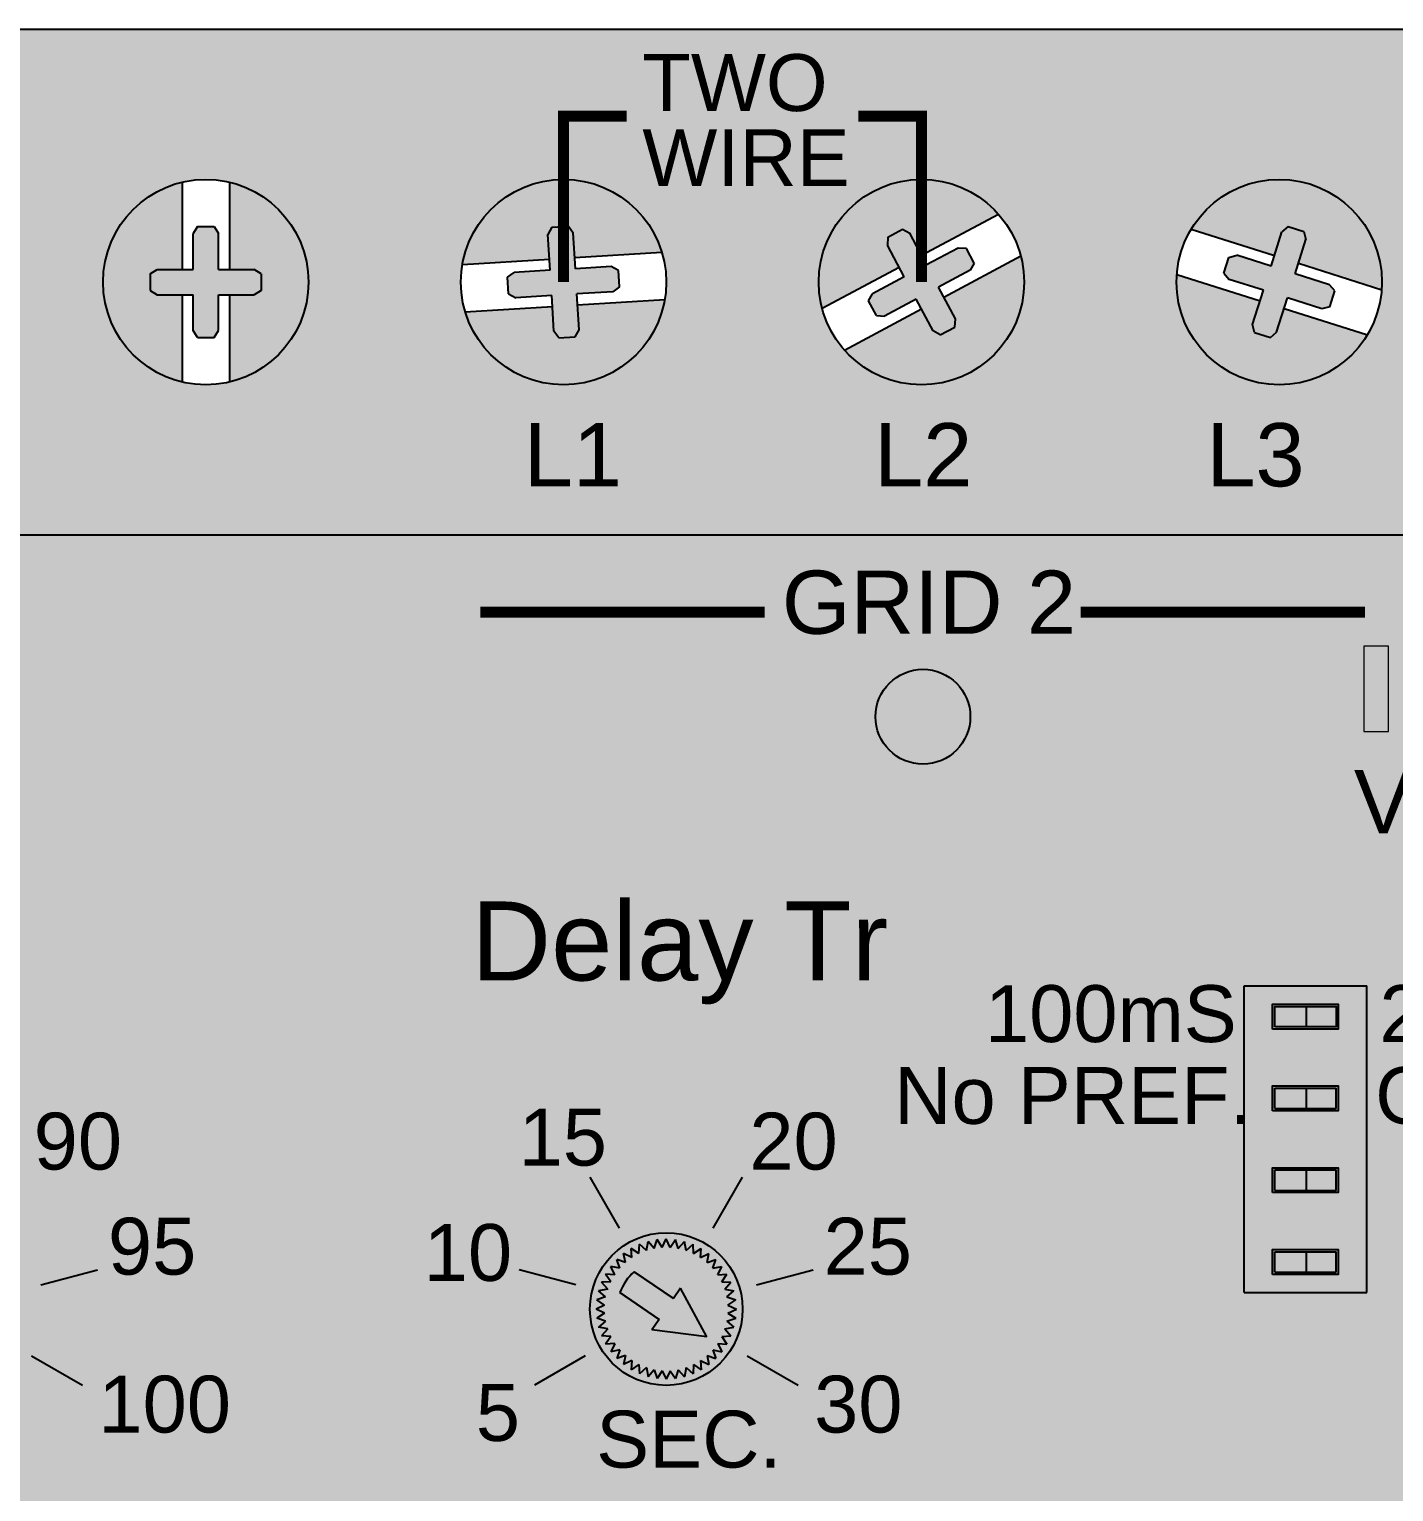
# Model space of a CAD drawing. Header units: millimetres. Extents: x -7152 to 5843, y -5056 to 10205.
# Drawn here: x 599.94 to 632.33, y 4036.7 to 4071.41 of the extents above; entities that cross this region are included whole.
import ezdxf

# ---------------------------------------------------------------- set-up
doc = ezdxf.new("R2010")
doc.units = ezdxf.units.MM
doc.layers.add('18', color=1, linetype='Continuous')
doc.styles.add('Titre0', font='swiss.ttf')

# ---------------------------------------------------------------- blocks, each defined once
blk = doc.blocks.new('commutatierelais_nieuw')
at = {"linetype": 'Continuous', "ltscale": 3, "true_color": 0xdad3ce}
h = blk.add_hatch(color=254, dxfattribs=at)
h.dxf.hatch_style = 1
h.paths.add_polyline_path([(122.5, 74), (9.5, 74), (9.5, 58), (122.5, 58)])
h.paths.add_polyline_path([(91.062, 66, -1), (97.562, 66, -1)], flags=16)
h.paths.add_polyline_path([(93.531, 64.404), (93.467, 64.656), (93.81, 65.74), (92.727, 66.083), (92.558, 66.281), (92.717, 66.782), (92.968, 66.846), (94.052, 66.502), (94.396, 67.586), (94.593, 67.755), (95.094, 67.596), (95.158, 67.344), (94.815, 66.26), (95.898, 65.917), (96.067, 65.719), (95.908, 65.218), (95.657, 65.154), (94.573, 65.498), (94.229, 64.414), (94.032, 64.245)], flags=0)
h.paths.add_polyline_path([(79.737, 66, -1), (86.237, 66, -1)], flags=16)
h.paths.add_polyline_path([(84.065, 64.833), (84.048, 64.574), (83.584, 64.326), (83.359, 64.456), (82.823, 65.459), (81.821, 64.923), (81.561, 64.94), (81.314, 65.404), (81.444, 65.628), (82.446, 66.164), (81.91, 67.167), (81.927, 67.426), (82.391, 67.674), (82.616, 67.544), (83.152, 66.541), (84.154, 67.077), (84.414, 67.06), (84.661, 66.596), (84.531, 66.372), (83.529, 65.836)], flags=0)
h.paths.add_polyline_path([(102.388, 66, -1), (108.888, 66, -1)], flags=16)
h.paths.add_polyline_path([(104.056, 65.856), (103.861, 66.027), (103.946, 66.546), (104.186, 66.645), (105.308, 66.46), (105.493, 67.581), (105.664, 67.777), (106.183, 67.691), (106.282, 67.451), (106.097, 66.33), (107.219, 66.144), (107.414, 65.973), (107.329, 65.454), (107.089, 65.355), (105.967, 65.54), (105.782, 64.419), (105.611, 64.223), (105.092, 64.309), (104.993, 64.549), (105.178, 65.67)], flags=0)
h.paths.add_polyline_path([(68.412, 66, -1), (74.912, 66, -1)], flags=16)
h.paths.add_polyline_path([(72.156, 64.491), (72.033, 64.262), (71.508, 64.23), (71.358, 64.441), (71.288, 65.576), (70.153, 65.506), (69.924, 65.63), (69.892, 66.154), (70.104, 66.305), (71.239, 66.375), (71.169, 67.509), (71.292, 67.738), (71.817, 67.77), (71.967, 67.559), (72.037, 66.424), (73.172, 66.494), (73.401, 66.37), (73.433, 65.846), (73.221, 65.695), (72.086, 65.625)], flags=0)
h.paths.add_polyline_path([(113.713, 66, -1), (120.213, 66, -1)], flags=16)
h.paths.add_polyline_path([(116.636, 65.538), (115.515, 65.346), (115.275, 65.444), (115.186, 65.962), (115.38, 66.135), (116.501, 66.327), (116.309, 67.447), (116.407, 67.688), (116.925, 67.777), (117.097, 67.582), (117.289, 66.462), (118.41, 66.654), (118.65, 66.556), (118.739, 66.038), (118.545, 65.865), (117.424, 65.673), (117.616, 64.553), (117.518, 64.312), (117, 64.223), (116.828, 64.418)], flags=0)
h.paths.add_polyline_path([(57.088, 66, -1), (63.588, 66, -1)], flags=16)
h.paths.add_polyline_path([(62.095, 65.737), (61.874, 65.6), (60.737, 65.6), (60.737, 64.463), (60.6, 64.243), (60.075, 64.243), (59.938, 64.463), (59.938, 65.6), (58.801, 65.6), (58.58, 65.737), (58.58, 66.263), (58.801, 66.4), (59.938, 66.4), (59.938, 67.537), (60.075, 67.757), (60.6, 67.757), (60.737, 67.537), (60.737, 66.4), (61.874, 66.4), (62.095, 66.263)], flags=0)
h.paths.add_polyline_path([(45.762, 66, -1), (52.262, 66, -1)], flags=16)
h.paths.add_polyline_path([(50.789, 65.965), (50.588, 65.801), (49.461, 65.655), (49.607, 64.527), (49.499, 64.291), (48.978, 64.223), (48.814, 64.424), (48.667, 65.552), (47.54, 65.406), (47.303, 65.513), (47.236, 66.035), (47.437, 66.199), (48.564, 66.345), (48.418, 67.473), (48.526, 67.709), (49.047, 67.777), (49.211, 67.576), (49.358, 66.448), (50.485, 66.594), (50.722, 66.487)], flags=0)
h.paths.add_polyline_path([(34.438, 66, -1), (40.938, 66, -1)], flags=16)
h.paths.add_polyline_path([(38.562, 64.675), (38.504, 64.421), (38.006, 64.252), (37.805, 64.416), (37.438, 65.492), (36.362, 65.125), (36.109, 65.184), (35.939, 65.681), (36.104, 65.882), (37.18, 66.249), (36.813, 67.325), (36.871, 67.579), (37.369, 67.748), (37.57, 67.584), (37.937, 66.508), (39.013, 66.875), (39.266, 66.816), (39.436, 66.319), (39.271, 66.118), (38.195, 65.751)], flags=0)
h.paths.add_polyline_path([(23.112, 66, -1), (29.612, 66, -1)], flags=16)
h.paths.add_polyline_path([(28.117, 65.72), (27.959, 65.219), (27.707, 65.155), (26.623, 65.498), (26.28, 64.414), (26.082, 64.245), (25.581, 64.404), (25.517, 64.656), (25.86, 65.739), (24.777, 66.083), (24.608, 66.28), (24.766, 66.781), (25.018, 66.845), (26.102, 66.502), (26.445, 67.586), (26.643, 67.755), (27.144, 67.596), (27.208, 67.344), (26.865, 66.261), (27.948, 65.917)], flags=0)
h.paths.add_polyline_path([(11.787, 66, -1), (18.287, 66, -1)], flags=16)
h.paths.add_polyline_path([(15.592, 66.112), (16.539, 65.482), (16.646, 65.245), (16.355, 64.808), (16.096, 64.816), (15.149, 65.445), (14.519, 64.499), (14.283, 64.391), (13.845, 64.682), (13.853, 64.942), (14.483, 65.888), (13.536, 66.518), (13.429, 66.755), (13.72, 67.192), (13.979, 67.184), (14.926, 66.555), (15.556, 67.501), (15.792, 67.609), (16.23, 67.318), (16.222, 67.058)], flags=0)
at = {"linetype": 'Continuous', "ltscale": 3}
h = blk.add_hatch(color=253, dxfattribs=at)
h.dxf.hatch_style = 1
h.paths.add_polyline_path([(63.588, 66, 0.34754), (61.088, 69.162), (61.088, 66.4), (61.874, 66.4), (62.095, 66.263), (62.095, 65.737), (61.874, 65.6), (61.088, 65.6), (61.088, 62.838, 0.34754)])
h.paths.add_polyline_path([(59.588, 65.6), (58.801, 65.6), (58.58, 65.737), (58.58, 66.263), (58.801, 66.4), (59.588, 66.4), (59.588, 69.162, 0.34754), (57.088, 66, 0.34754), (59.588, 62.838)])
h = blk.add_hatch(color=253, dxfattribs=at)
h.dxf.hatch_style = 1
h.paths.add_polyline_path([(71.463, 69.244, 0.34754), (68.46, 66.555), (71.217, 66.724), (71.169, 67.509), (71.292, 67.738), (71.817, 67.77), (71.967, 67.559), (72.016, 66.773), (74.773, 66.943, 0.34754)])
h.paths.add_polyline_path([(72.108, 65.276), (72.156, 64.491), (72.033, 64.262), (71.508, 64.23), (71.358, 64.441), (71.309, 65.227), (68.552, 65.057, 0.34754), (71.862, 62.756, 0.34754), (74.865, 65.445)])
h = blk.add_hatch(color=253, dxfattribs=at)
h.dxf.hatch_style = 1
h.paths.add_polyline_path([(81.456, 68.866, 0.34754), (79.845, 65.171), (82.281, 66.473), (81.91, 67.167), (81.927, 67.426), (82.391, 67.674), (82.616, 67.544), (82.987, 66.85), (85.423, 68.152, 0.34754)])
h.paths.add_polyline_path([(83.694, 65.527), (84.065, 64.833), (84.048, 64.574), (83.584, 64.326), (83.359, 64.456), (82.988, 65.15), (80.552, 63.848, 0.34754), (84.519, 63.134, 0.34754), (86.13, 66.829)])
h = blk.add_hatch(color=253, dxfattribs=at)
h.dxf.hatch_style = 1
h.paths.add_polyline_path([(95.295, 69.098, 0.34754), (91.525, 67.671), (94.158, 66.836), (94.396, 67.586), (94.593, 67.755), (95.094, 67.596), (95.158, 67.344), (94.92, 66.594), (97.554, 65.759, 0.34754)])
h.paths.add_polyline_path([(94.467, 65.164), (94.229, 64.414), (94.032, 64.245), (93.531, 64.404), (93.467, 64.656), (93.705, 65.406), (91.071, 66.241, 0.34754), (93.33, 62.902, 0.34754), (97.1, 64.329)])
h = blk.add_hatch(color=256, dxfattribs=at)
h.dxf.hatch_style = 1
h.paths.add_polyline_path([(62.095, 66.263), (61.874, 66.4), (60.737, 66.4), (60.737, 67.537), (60.6, 67.757), (60.075, 67.757), (59.938, 67.537), (59.938, 66.4), (58.801, 66.4), (58.58, 66.263), (58.58, 65.737), (58.801, 65.6), (59.938, 65.6), (59.938, 64.463), (60.075, 64.243), (60.6, 64.243), (60.737, 64.463), (60.737, 65.6), (61.874, 65.6), (62.095, 65.737)])
h = blk.add_hatch(color=256, dxfattribs=at)
h.dxf.hatch_style = 1
h.paths.add_polyline_path([(71.292, 67.738), (71.169, 67.509), (71.239, 66.375), (70.104, 66.305), (69.892, 66.154), (69.924, 65.63), (70.153, 65.506), (71.288, 65.576), (71.358, 64.441), (71.508, 64.23), (72.033, 64.262), (72.156, 64.491), (72.086, 65.625), (73.221, 65.695), (73.433, 65.846), (73.401, 66.37), (73.172, 66.494), (72.037, 66.424), (71.967, 67.559), (71.817, 67.77)])
h = blk.add_hatch(color=256, dxfattribs=at)
h.dxf.hatch_style = 1
h.paths.add_polyline_path([(81.927, 67.426), (81.91, 67.167), (82.446, 66.164), (81.444, 65.628), (81.314, 65.404), (81.561, 64.94), (81.821, 64.923), (82.823, 65.459), (83.359, 64.456), (83.584, 64.326), (84.048, 64.574), (84.065, 64.833), (83.529, 65.836), (84.531, 66.372), (84.661, 66.596), (84.414, 67.06), (84.154, 67.077), (83.152, 66.541), (82.616, 67.544), (82.391, 67.674)])
h = blk.add_hatch(color=256, dxfattribs=at)
h.dxf.hatch_style = 1
h.paths.add_polyline_path([(94.593, 67.755), (94.396, 67.586), (94.052, 66.502), (92.968, 66.846), (92.717, 66.782), (92.558, 66.281), (92.727, 66.083), (93.81, 65.74), (93.467, 64.656), (93.531, 64.404), (94.032, 64.245), (94.229, 64.414), (94.573, 65.498), (95.657, 65.154), (95.908, 65.218), (96.067, 65.719), (95.898, 65.917), (94.815, 66.26), (95.158, 67.344), (95.094, 67.596)])
at = {"true_color": 0xe0e0e0, "transparency": 33554687}
h = blk.add_hatch(color=254, dxfattribs=at)
h.dxf.hatch_style = 2
h.paths.add_polyline_path([(3, 58), (3, 16), (129, 16), (129, 58)])
h.paths.add_polyline_path([(24.91, 52.245, -1), (27.91, 52.245, -1)], flags=16)
h.paths.add_polyline_path([(32.027, 33.5, -1), (27.198, 33.5, -1)], flags=16)
h.paths.add_polyline_path([(30.461, 35.549), (30.478, 35.255), (30.721, 35.42), (30.7, 35.127), (30.962, 35.259), (30.903, 34.971), (31.181, 35.068), (31.084, 34.79), (31.372, 34.85), (31.24, 34.587), (31.533, 34.609), (31.368, 34.366), (31.661, 34.349), (31.466, 34.129), (31.754, 34.074), (31.532, 33.882), (31.811, 33.789), (31.565, 33.628), (31.83, 33.5), (31.565, 33.372), (31.811, 33.211), (31.532, 33.118), (31.754, 32.926), (31.466, 32.871), (31.661, 32.651), (31.368, 32.634), (31.533, 32.391), (31.24, 32.413), (31.372, 32.15), (31.084, 32.21), (31.181, 31.932), (30.903, 32.029), (30.962, 31.741), (30.7, 31.873), (30.721, 31.58), (30.478, 31.745), (30.461, 31.451), (30.242, 31.647), (30.186, 31.358), (29.994, 31.581), (29.902, 31.301), (29.74, 31.547), (29.612, 31.282), (29.485, 31.547), (29.323, 31.301), (29.231, 31.581), (29.039, 31.358), (28.983, 31.647), (28.764, 31.451), (28.747, 31.745), (28.504, 31.58), (28.525, 31.873), (28.263, 31.741), (28.322, 32.029), (28.044, 31.932), (28.141, 32.21), (27.853, 32.15), (27.985, 32.413), (27.692, 32.391), (27.857, 32.634), (27.564, 32.651), (27.759, 32.871), (27.471, 32.926), (27.693, 33.118), (27.414, 33.211), (27.66, 33.372), (27.395, 33.5), (27.66, 33.628), (27.414, 33.789), (27.693, 33.882), (27.471, 34.074), (27.759, 34.129), (27.564, 34.349), (27.857, 34.366), (27.692, 34.609), (27.985, 34.587), (27.853, 34.85), (28.141, 34.79), (28.044, 35.068), (28.322, 34.971), (28.263, 35.259), (28.525, 35.127), (28.504, 35.42), (28.747, 35.255), (28.764, 35.549), (28.983, 35.353), (29.039, 35.642), (29.231, 35.419), (29.323, 35.699), (29.485, 35.453), (29.612, 35.718), (29.74, 35.453), (29.902, 35.699), (29.994, 35.419), (30.186, 35.642), (30.242, 35.353)], flags=0)
h.paths.add_polyline_path([(30.747, 34.563, -0.130858), (31.125, 33.858), (29.802, 33.148), (29.991, 32.796), (28.243, 32.765), (29.234, 34.204), (29.423, 33.852)], flags=0)
h.paths.add_polyline_path([(54.677, 33.5, -1), (49.848, 33.5, -1)], flags=16)
h.paths.add_polyline_path([(50.694, 35.068), (50.972, 34.971), (50.913, 35.259), (51.175, 35.127), (51.154, 35.42), (51.397, 35.255), (51.414, 35.549), (51.633, 35.353), (51.689, 35.642), (51.881, 35.419), (51.973, 35.699), (52.135, 35.453), (52.262, 35.718), (52.39, 35.453), (52.552, 35.699), (52.644, 35.419), (52.836, 35.642), (52.892, 35.353), (53.111, 35.549), (53.128, 35.255), (53.371, 35.42), (53.35, 35.127), (53.612, 35.259), (53.553, 34.971), (53.831, 35.068), (53.734, 34.79), (54.022, 34.85), (53.89, 34.587), (54.183, 34.609), (54.018, 34.366), (54.311, 34.349), (54.116, 34.129), (54.404, 34.074), (54.182, 33.882), (54.461, 33.789), (54.215, 33.628), (54.48, 33.5), (54.215, 33.372), (54.461, 33.211), (54.182, 33.118), (54.404, 32.926), (54.116, 32.871), (54.311, 32.651), (54.018, 32.634), (54.183, 32.391), (53.89, 32.413), (54.022, 32.15), (53.734, 32.21), (53.831, 31.932), (53.553, 32.029), (53.612, 31.741), (53.35, 31.873), (53.371, 31.58), (53.128, 31.745), (53.111, 31.451), (52.892, 31.647), (52.836, 31.358), (52.644, 31.581), (52.552, 31.301), (52.39, 31.547), (52.262, 31.282), (52.135, 31.547), (51.973, 31.301), (51.881, 31.581), (51.689, 31.358), (51.633, 31.647), (51.414, 31.451), (51.397, 31.745), (51.154, 31.58), (51.175, 31.873), (50.913, 31.741), (50.972, 32.029), (50.694, 31.932), (50.791, 32.21), (50.503, 32.15), (50.635, 32.413), (50.342, 32.391), (50.507, 32.634), (50.214, 32.651), (50.409, 32.871), (50.121, 32.926), (50.343, 33.118), (50.064, 33.211), (50.31, 33.372), (50.045, 33.5), (50.31, 33.628), (50.064, 33.789), (50.343, 33.882), (50.121, 34.074), (50.409, 34.129), (50.214, 34.349), (50.507, 34.366), (50.342, 34.609), (50.635, 34.587), (50.503, 34.85), (50.791, 34.79)], flags=0)
h.paths.add_polyline_path([(51.755, 34.118), (53.464, 34.487), (52.77, 32.882), (52.516, 33.191), (51.356, 32.237, -0.130858), (50.848, 32.855), (52.009, 33.809)], flags=0)
h.paths.add_polyline_path([(14.889, 41.797, -1), (11.889, 41.797, -1)], flags=16)
h.paths.add_polyline_path([(39.979, 25.2), (39.979, 23.501), (35.612, 23.501), (35.612, 24.35), (15.518, 24.35, -1), (14.518, 24.35), (14.004, 24.35), (14.004, 21.85), (14.518, 21.85, -1), (15.518, 21.85), (16.004, 21.85), (18.076, 20.654), (18.076, 19.237), (19.201, 19.237, -0.009924), (19.2, 19.297, -1), (22.2, 19.297, -0.980346), (19.201, 19.237), (18.076, 19.237), (18.076, 20.654), (16.004, 21.85), (15.518, 21.85, -1), (14.518, 21.85), (14.004, 21.85), (14.004, 24.35), (14.518, 24.35, -1), (15.518, 24.35), (35.612, 24.35), (35.612, 25.2)], flags=16)
h.paths.add_polyline_path([(14.889, 34.797, -1), (11.889, 34.797, -1)], flags=16)
h.paths.add_polyline_path([(33.525, 19.297, -1), (30.525, 19.297, -1)], flags=16)
h.paths.add_polyline_path([(44.85, 19.297, -1), (41.85, 19.297, -1)], flags=16)
h.paths.add_polyline_path([(14.889, 27.797, -1), (11.889, 27.797, -1)], flags=16)
h.paths.add_polyline_path([(59.304, 24.35), (59.818, 24.35, -1), (60.818, 24.35), (80.912, 24.35), (80.912, 25.2), (85.279, 25.2), (85.279, 23.501), (80.912, 23.501), (80.912, 24.35), (60.818, 24.35, -1), (59.818, 24.35), (59.304, 24.35), (59.304, 21.85), (59.818, 21.85, -1), (60.818, 21.85), (61.304, 21.85), (63.376, 20.654), (63.376, 19.237), (64.501, 19.237, -0.009924), (64.5, 19.297, -1), (67.5, 19.297, -0.980346), (64.501, 19.237), (63.376, 19.237), (63.376, 20.654), (61.304, 21.85), (60.818, 21.85, -1), (59.818, 21.85), (59.304, 21.85)], flags=16)
h.paths.add_polyline_path([(78.825, 19.297, -1), (75.825, 19.297, -1)], flags=16)
h.paths.add_polyline_path([(77.327, 33.5, -1), (72.498, 33.5, -1)], flags=16)
h.paths.add_polyline_path([(72.864, 34.349), (73.157, 34.366), (72.992, 34.609), (73.285, 34.587), (73.153, 34.85), (73.441, 34.79), (73.344, 35.068), (73.622, 34.971), (73.563, 35.259), (73.825, 35.127), (73.804, 35.42), (74.047, 35.255), (74.064, 35.549), (74.283, 35.353), (74.339, 35.642), (74.531, 35.419), (74.623, 35.699), (74.785, 35.453), (74.912, 35.718), (75.04, 35.453), (75.202, 35.699), (75.294, 35.419), (75.486, 35.642), (75.542, 35.353), (75.761, 35.549), (75.778, 35.255), (76.021, 35.42), (76, 35.127), (76.262, 35.259), (76.203, 34.971), (76.481, 35.068), (76.384, 34.79), (76.672, 34.85), (76.54, 34.587), (76.833, 34.609), (76.668, 34.366), (76.961, 34.349), (76.766, 34.129), (77.054, 34.074), (76.832, 33.882), (77.111, 33.789), (76.865, 33.628), (77.13, 33.5), (76.865, 33.372), (77.111, 33.211), (76.832, 33.118), (77.054, 32.926), (76.766, 32.871), (76.961, 32.651), (76.668, 32.634), (76.833, 32.391), (76.54, 32.413), (76.672, 32.15), (76.384, 32.21), (76.481, 31.932), (76.203, 32.029), (76.262, 31.741), (76, 31.873), (76.021, 31.58), (75.778, 31.745), (75.761, 31.451), (75.542, 31.647), (75.486, 31.358), (75.294, 31.581), (75.202, 31.301), (75.04, 31.547), (74.912, 31.282), (74.785, 31.547), (74.623, 31.301), (74.531, 31.581), (74.339, 31.358), (74.283, 31.647), (74.064, 31.451), (74.047, 31.745), (73.804, 31.58), (73.825, 31.873), (73.563, 31.741), (73.622, 32.029), (73.344, 31.932), (73.441, 32.21), (73.153, 32.15), (73.285, 32.413), (72.992, 32.391), (73.157, 32.634), (72.864, 32.651), (73.059, 32.871), (72.771, 32.926), (72.993, 33.118), (72.714, 33.211), (72.96, 33.372), (72.695, 33.5), (72.96, 33.628), (72.714, 33.789), (72.993, 33.882), (72.771, 34.074), (73.059, 34.129)], flags=0)
h.paths.add_polyline_path([(73.448, 34.021, -0.130858), (73.901, 34.681), (75.139, 33.83), (75.365, 34.159), (76.194, 32.619), (74.46, 32.841), (74.686, 33.17)], flags=0)
h.paths.add_polyline_path([(81.535, 52.245, -1), (84.535, 52.245, -1)], flags=16)
h.paths.add_polyline_path([(93.199, 43.725), (97.081, 43.725), (97.081, 34.02), (93.199, 34.02)], flags=16)
h.paths.add_polyline_path([(94.101, 43.148), (96.18, 43.148), (96.18, 42.362), (94.101, 42.362)], flags=0)
h.paths.add_polyline_path([(94.17, 43.078), (96.111, 43.078), (96.111, 42.431), (94.17, 42.431)], flags=0)
h.paths.add_polyline_path([(94.101, 40.56), (96.18, 40.56), (96.18, 39.774), (94.101, 39.774)], flags=0)
h.paths.add_polyline_path([(94.17, 40.49), (96.111, 40.49), (96.111, 39.843), (94.17, 39.843)], flags=0)
h.paths.add_polyline_path([(90.15, 19.297, -1), (87.15, 19.297, -1)], flags=16)
h.paths.add_polyline_path([(94.101, 37.972), (96.18, 37.972), (96.18, 37.186), (94.101, 37.186)], flags=0)
h.paths.add_polyline_path([(94.17, 37.902), (96.111, 37.902), (96.111, 37.255), (94.17, 37.255)], flags=0)
h.paths.add_polyline_path([(94.101, 35.384), (96.18, 35.384), (96.18, 34.598), (94.101, 34.598)], flags=0)
h.paths.add_polyline_path([(94.17, 35.314), (96.111, 35.314), (96.111, 34.667), (94.17, 34.667)], flags=0)
h.paths.add_polyline_path([(96.992, 51.777), (96.992, 54.482), (97.77, 54.482), (97.77, 51.777)], flags=16)
h.paths.add_polyline_path([(98.102, 51.777), (98.102, 54.482), (98.937, 54.482), (99.593, 53.136), (99.615, 53.14), (99.615, 54.482), (100.393, 54.482), (100.393, 51.777), (99.558, 51.777), (98.894, 53.151), (98.88, 53.144), (98.88, 51.777)], flags=16)
h.paths.add_polyline_path([(100.724, 51.777), (100.724, 54.482), (102.419, 54.482), (102.419, 53.889), (101.502, 53.889), (101.502, 53.376), (102.359, 53.376), (102.359, 52.797), (101.502, 52.797), (101.502, 51.777)], flags=16)
h.paths.add_polyline_path([(102.698, 51.777), (102.698, 54.482), (103.843, 54.482), (103.961, 54.478), (104.133, 54.461), (104.264, 54.432), (104.35, 54.403), (104.454, 54.358), (104.503, 54.328), (104.55, 54.3), (104.615, 54.244), (104.653, 54.2), (104.678, 54.171), (104.721, 54.107), (104.739, 54.071), (104.761, 54.026), (104.793, 53.94), (104.803, 53.879), (104.817, 53.794), (104.821, 53.697), (104.815, 53.587), (104.793, 53.443), (104.746, 53.311), (104.691, 53.209), (104.643, 53.151), (104.603, 53.104), (104.557, 53.065), (104.511, 53.026), (104.457, 52.994), (104.357, 52.944), (104.271, 52.915), (104.734, 52.139), (105.488, 54.482), (105.849, 54.482), (104.982, 51.777), (104.057, 51.777), (103.551, 52.797), (103.476, 52.797), (103.476, 51.777)], flags=16)
h.paths.add_polyline_path([(103.476, 53.276), (103.476, 53.889), (103.736, 53.889), (103.799, 53.889), (103.847, 53.879), (103.918, 53.863), (103.961, 53.832), (104.001, 53.806), (104.032, 53.75), (104.048, 53.723), (104.07, 53.622), (104.061, 53.523), (104.025, 53.415), (103.99, 53.379), (103.95, 53.34), (103.915, 53.322), (103.855, 53.292), (103.763, 53.276), (103.708, 53.276)], flags=0)
h.paths.add_polyline_path([(105.374, 51.777), (106.245, 54.482), (106.605, 54.482), (107.426, 51.9), (107.426, 54.482), (108.511, 54.482), (108.621, 54.478), (108.728, 54.471), (108.883, 54.453), (108.992, 54.425), (109.126, 54.374), (109.192, 54.328), (109.23, 54.305), (109.317, 54.218), (109.375, 54.102), (109.403, 53.996), (109.42, 53.878), (109.408, 53.711), (109.386, 53.612), (109.349, 53.524), (109.305, 53.455), (109.209, 53.348), (109.096, 53.279), (108.974, 53.222), (109.042, 53.211), (109.114, 53.201), (109.215, 53.167), (109.334, 53.103), (109.423, 53.028), (109.485, 52.942), (109.531, 52.855), (109.563, 52.764), (109.585, 52.662), (109.597, 52.538), (109.589, 52.422), (109.581, 52.376), (109.57, 52.309), (109.532, 52.204), (109.463, 52.102), (109.413, 52.052), (109.377, 52.015), (109.317, 51.973), (109.258, 51.932), (109.203, 51.909), (109.117, 51.873), (108.961, 51.825), (108.75, 51.79), (108.593, 51.781), (108.468, 51.777), (107.426, 51.777), (106.68, 51.777), (106.562, 52.216), (105.876, 52.216), (105.734, 51.777)], flags=16)
h.paths.add_polyline_path([(108.197, 52.369), (108.197, 52.883), (108.495, 52.883), (108.607, 52.87), (108.693, 52.833), (108.763, 52.763), (108.788, 52.661), (108.782, 52.608), (108.778, 52.583), (108.775, 52.558), (108.762, 52.514), (108.694, 52.432), (108.619, 52.395), (108.541, 52.378), (108.45, 52.369)], flags=0)
h.paths.add_polyline_path([(108.197, 53.383), (108.197, 53.889), (108.459, 53.889), (108.606, 53.862), (108.65, 53.818), (108.687, 53.781), (108.717, 53.675), (108.71, 53.615), (108.703, 53.55), (108.652, 53.461), (108.596, 53.429), (108.559, 53.404), (108.464, 53.386), (108.4, 53.383)], flags=0)
h.paths.add_polyline_path([(109.802, 51.777), (109.802, 54.482), (111.501, 54.482), (111.501, 53.889), (110.573, 53.889), (110.573, 53.418), (111.44, 53.418), (111.44, 52.84), (110.573, 52.84), (110.573, 52.369), (111.501, 52.369), (111.501, 51.777)], flags=16)
h.paths.add_polyline_path([(111.808, 51.777), (111.808, 54.482), (112.586, 54.482), (112.586, 52.369), (113.492, 52.369), (113.492, 51.777)], flags=16)
h.paths.add_polyline_path([(114.665, 55.432, -0.414214), (115.465, 56.232), (124.165, 56.232, -0.414214), (124.965, 55.432), (124.965, 46.032, -0.414214), (124.165, 45.232), (115.465, 45.232, -0.414214), (114.665, 46.032)], flags=16)
h.paths.add_polyline_path([(112.833, 19.297, -1), (109.833, 19.297, -1)], flags=16)
h.paths.add_polyline_path([(116.292, 53.967), (118.146, 53.967, 0.131652), (118.232, 54.291, -1), (119.526, 54.291), (119.526, 47.174, -1), (118.232, 47.174, 0.131652), (118.146, 47.497), (116.292, 47.497)], flags=0)
h.paths.add_polyline_path([(117.192, 53.304), (118.852, 53.304), (118.852, 48.161), (117.192, 48.161)], flags=0)
h.paths.add_polyline_path([(122.017, 27.776, -1), (118.782, 27.776, -1)], flags=16)
h.paths.add_polyline_path([(29.006, 43.448), (31.246, 43.448), (31.246, 46.148), (29.006, 46.148)], flags=24)
h.paths.add_polyline_path([(51.197, 43.448), (53.907, 43.448), (53.907, 46.148), (51.197, 46.148)], flags=24)
h.paths.add_polyline_path([(96.148, 47.975), (113.954, 47.975), (113.954, 51.136), (96.148, 51.136)], flags=24)
h.paths.add_polyline_path([(120.781, 45.785), (124.327, 45.785), (124.327, 48.629), (120.781, 48.629)], flags=8)
h.paths.add_polyline_path([(120.781, 48.086), (123.664, 48.086), (123.664, 50.931), (120.781, 50.931)], flags=8)
h.paths.add_polyline_path([(120.805, 50.462), (123.367, 50.462), (123.367, 53.162), (120.805, 53.162)], flags=8)
h.paths.add_polyline_path([(120.805, 52.769), (123.282, 52.769), (123.282, 55.469), (120.805, 55.469)], flags=8)
h.paths.add_polyline_path([(117.561, 30.036), (123.153, 30.036), (123.153, 32.878), (117.561, 32.878)], flags=24)
h.paths.add_polyline_path([(97.009, 41.425), (105.842, 41.425), (105.842, 44.27), (97.009, 44.27)], flags=24)
h.paths.add_polyline_path([(96.756, 38.252), (126.397, 38.252), (126.397, 41.799), (96.756, 41.799)], flags=24)
h.paths.add_polyline_path([(84.526, 41.425), (93.359, 41.425), (93.359, 44.27), (84.526, 44.27)], flags=24)
h.paths.add_polyline_path([(81.663, 38.861), (93.51, 38.861), (93.51, 41.621), (81.663, 41.621)], flags=24)
h.paths.add_polyline_path([(67.93, 42.321), (82.445, 42.321), (82.445, 47.214), (67.93, 47.214)], flags=24)
h.paths.add_polyline_path([(48.54, 43.186), (52.289, 43.186), (52.289, 47.041), (48.54, 47.041)], flags=24)
h.paths.add_polyline_path([(26.121, 43.186), (29.87, 43.186), (29.87, 47.041), (26.121, 47.041)], flags=24)
h.paths.add_polyline_path([(79.142, 29.092), (82.789, 29.092), (82.789, 31.792), (79.142, 31.792)], flags=24)
h.paths.add_polyline_path([(79.442, 34.09), (83.089, 34.09), (83.089, 36.79), (79.442, 36.79)], flags=24)
h.paths.add_polyline_path([(77.092, 37.414), (80.739, 37.414), (80.739, 40.114), (77.092, 40.114)], flags=24)
h.paths.add_polyline_path([(69.789, 37.539), (73.436, 37.539), (73.436, 40.239), (69.789, 40.239)], flags=24)
h.paths.add_polyline_path([(66.788, 33.89), (70.435, 33.89), (70.435, 36.59), (66.788, 36.59)], flags=24)
h.paths.add_polyline_path([(68.447, 28.839), (70.696, 28.839), (70.696, 31.464), (68.447, 31.464)], flags=24)
h.paths.add_polyline_path([(72.22, 27.96), (78.854, 27.96), (78.854, 30.804), (72.22, 30.804)], flags=24)
h.paths.add_polyline_path([(56.492, 29.092), (61.513, 29.092), (61.513, 31.792), (56.492, 31.792)], flags=24)
h.paths.add_polyline_path([(56.792, 34.09), (60.439, 34.09), (60.439, 36.79), (56.792, 36.79)], flags=24)
h.paths.add_polyline_path([(54.442, 37.414), (58.089, 37.414), (58.089, 40.114), (54.442, 40.114)], flags=24)
h.paths.add_polyline_path([(47.139, 37.539), (50.786, 37.539), (50.786, 40.239), (47.139, 40.239)], flags=24)
h.paths.add_polyline_path([(44.138, 33.89), (47.785, 33.89), (47.785, 36.59), (44.138, 36.59)], flags=24)
h.paths.add_polyline_path([(44.701, 28.829), (48.323, 28.829), (48.323, 31.454), (44.701, 31.454)], flags=24)
h.paths.add_polyline_path([(50.64, 28.042), (53.656, 28.042), (53.656, 30.742), (50.64, 30.742)], flags=24)
h.paths.add_polyline_path([(33.842, 29.092), (37.489, 29.092), (37.489, 31.792), (33.842, 31.792)], flags=24)
h.paths.add_polyline_path([(34.142, 34.09), (37.789, 34.09), (37.789, 36.79), (34.142, 36.79)], flags=24)
h.paths.add_polyline_path([(31.792, 37.414), (35.439, 37.414), (35.439, 40.114), (31.792, 40.114)], flags=24)
h.paths.add_polyline_path([(24.489, 37.539), (28.136, 37.539), (28.136, 40.239), (24.489, 40.239)], flags=24)
h.paths.add_polyline_path([(21.501, 33.903), (25.123, 33.903), (25.123, 36.528), (21.501, 36.528)], flags=24)
h.paths.add_polyline_path([(22.038, 28.817), (25.685, 28.817), (25.685, 31.517), (22.038, 31.517)], flags=24)
h.paths.add_polyline_path([(27.99, 28.042), (31.006, 28.042), (31.006, 30.742), (27.99, 30.742)], flags=24)
h.paths.add_polyline_path([(106.447, 21.747), (115.623, 21.747), (115.623, 24.447), (106.447, 24.447)], flags=24)
h.paths.add_polyline_path([(90.374, 17.33), (95.791, 17.33), (95.791, 20.915), (90.374, 20.915)], flags=24)
h.paths.add_polyline_path([(45.074, 17.33), (50.491, 17.33), (50.491, 20.915), (45.074, 20.915)], flags=24)
h.paths.add_polyline_path([(78.043, 54.286), (88.036, 54.286), (88.036, 57.447), (78.043, 57.447)], flags=24)
h.paths.add_polyline_path([(21.503, 54.116), (31.496, 54.116), (31.496, 57.277), (21.503, 57.277)], flags=24)
h.paths.add_polyline_path([(4.97, 26.468), (11.545, 26.468), (11.545, 29.243), (4.97, 29.243)], flags=24)
h.paths.add_polyline_path([(4.951, 33.468), (11.525, 33.468), (11.525, 36.243), (4.951, 36.243)], flags=24)
h.paths.add_polyline_path([(4.951, 40.468), (11.525, 40.468), (11.525, 43.243), (4.951, 43.243)], flags=24)
blk.add_hatch(color=253).paths.add_polyline_path([(97.77, 54.482), (96.992, 54.482), (96.992, 51.777), (97.77, 51.777)])
at = {"linetype": 'Continuous', "ltscale": 3}
h = blk.add_hatch(color=81, dxfattribs=at)
h.dxf.hatch_style = 1
h.paths.add_polyline_path([(84.535, 52.245, 1), (81.535, 52.245, 1)])
h = blk.add_hatch(color=256, dxfattribs=at)
h.dxf.hatch_style = 1
h.paths.add_polyline_path([(95.17, 43.078), (94.17, 43.078), (94.17, 42.431), (95.17, 42.431)])
h.paths.add_polyline_path([(95.17, 40.49), (94.17, 40.49), (94.17, 39.843), (95.17, 39.843)])
h.paths.add_polyline_path([(95.17, 37.902), (94.17, 37.902), (94.17, 37.255), (95.17, 37.255)])
h.paths.add_polyline_path([(95.17, 35.314), (94.17, 35.314), (94.17, 34.667), (95.17, 34.667)])
h = blk.add_hatch(color=240, dxfattribs=at)
h.dxf.hatch_style = 1
h.paths.add_polyline_path([(76.672, 34.85), (76.384, 34.79), (76.481, 35.068), (76.203, 34.971), (76.262, 35.259), (76, 35.127), (76.021, 35.42), (75.778, 35.255), (75.761, 35.549), (75.542, 35.353), (75.486, 35.642), (75.294, 35.419), (75.202, 35.699), (75.04, 35.453), (74.912, 35.718), (74.785, 35.453), (74.623, 35.699), (74.531, 35.419), (74.339, 35.642), (74.283, 35.353), (74.064, 35.549), (74.047, 35.255), (73.804, 35.42), (73.825, 35.127), (73.563, 35.259), (73.622, 34.971), (73.344, 35.068), (73.441, 34.79), (73.153, 34.85), (73.285, 34.587), (72.992, 34.609), (73.157, 34.366), (72.864, 34.349), (73.059, 34.129), (72.771, 34.074), (72.993, 33.882), (72.714, 33.789), (72.96, 33.628), (72.695, 33.5), (72.96, 33.372), (72.714, 33.211), (72.993, 33.118), (72.771, 32.926), (73.059, 32.871), (72.864, 32.651), (73.157, 32.634), (72.992, 32.391), (73.285, 32.413), (73.153, 32.15), (73.441, 32.21), (73.344, 31.932), (73.622, 32.029), (73.563, 31.741), (73.825, 31.873), (73.804, 31.58), (74.047, 31.745), (74.064, 31.451), (74.283, 31.647), (74.339, 31.358), (74.531, 31.581), (74.623, 31.301), (74.785, 31.547), (74.912, 31.282), (75.04, 31.547), (75.202, 31.301), (75.294, 31.581), (75.486, 31.358), (75.542, 31.647), (75.761, 31.451), (75.778, 31.745), (76.021, 31.58), (76, 31.873), (76.262, 31.741), (76.203, 32.029), (76.481, 31.932), (76.384, 32.21), (76.672, 32.15), (76.54, 32.413), (76.833, 32.391), (76.668, 32.634), (76.961, 32.651), (76.766, 32.871), (77.054, 32.926), (76.832, 33.118), (77.111, 33.211), (76.865, 33.372), (77.13, 33.5), (76.865, 33.628), (77.111, 33.789), (76.832, 33.882), (77.054, 34.074), (76.766, 34.129), (76.961, 34.349), (76.668, 34.366), (76.833, 34.609), (76.54, 34.587)])
h.paths.add_polyline_path([(75.365, 34.159), (76.194, 32.619), (74.46, 32.841), (74.686, 33.17), (73.448, 34.021, -0.130858), (73.901, 34.681), (75.139, 33.83)], flags=16)
h = blk.add_hatch(color=232, dxfattribs=at)
h.dxf.hatch_style = 1
h.paths.add_polyline_path([(75.365, 34.159), (75.139, 33.83), (73.901, 34.681, 0.130858), (73.448, 34.021), (74.686, 33.17), (74.46, 32.841), (76.194, 32.619)])
at = {"color": 7, "linetype": 'Continuous', "ltscale": 3}
for p, q in [((0, 74), (132, 74)), ((59.588, 69.162), (59.588, 66.4)), ((61.088, 69.162), (61.088, 66.4)), ((82.987, 66.85), (85.423, 68.152)), ((60.075, 67.757), (59.938, 67.537)), ((60.075, 67.757), (60.6, 67.757)), ((60.6, 67.757), (60.737, 67.537)), ((71.292, 67.738), (71.169, 67.509)), ((71.292, 67.738), (71.817, 67.77)), ((71.817, 67.77), (71.967, 67.559)), ((81.927, 67.426), (82.391, 67.674)), ((82.391, 67.674), (82.616, 67.544)), ((91.525, 67.671), (94.158, 66.836)), ((94.052, 66.502), (94.396, 67.586)), ((94.593, 67.755), (94.396, 67.586)), ((94.593, 67.755), (95.094, 67.596)), ((95.094, 67.596), (95.158, 67.344)), ((59.938, 66.4), (59.938, 67.537)), ((60.737, 66.4), (60.737, 67.537)), ((71.239, 66.375), (71.169, 67.509)), ((72.037, 66.424), (71.967, 67.559)), ((81.927, 67.426), (81.91, 67.167)), ((82.446, 66.164), (81.91, 67.167)), ((83.152, 66.541), (82.616, 67.544)), ((94.815, 66.26), (95.158, 67.344)), ((68.46, 66.555), (71.217, 66.724)), ((72.016, 66.773), (74.773, 66.943)), ((84.154, 67.077), (83.152, 66.541)), ((83.694, 65.527), (86.13, 66.829)), ((84.414, 67.06), (84.154, 67.077)), ((84.661, 66.596), (84.414, 67.06)), ((92.558, 66.281), (92.717, 66.782)), ((92.717, 66.782), (92.968, 66.846)), ((94.052, 66.502), (92.968, 66.846)), ((58.58, 66.263), (58.801, 66.4)), ((58.58, 66.263), (58.58, 65.737)), ((58.801, 66.4), (59.938, 66.4)), ((60.737, 66.4), (61.874, 66.4)), ((62.095, 66.263), (61.874, 66.4)), ((62.095, 66.263), (62.095, 65.737)), ((69.892, 66.154), (70.104, 66.305)), ((71.239, 66.375), (70.104, 66.305)), ((73.172, 66.494), (72.037, 66.424)), ((73.401, 66.37), (73.172, 66.494)), ((73.433, 65.846), (73.401, 66.37)), ((79.845, 65.171), (82.281, 66.473)), ((84.531, 66.372), (83.529, 65.836)), ((84.661, 66.596), (84.531, 66.372)), ((91.071, 66.241), (93.705, 65.406)), ((92.558, 66.281), (92.727, 66.083)), ((95.898, 65.917), (94.815, 66.26)), ((94.92, 66.594), (97.554, 65.759)), ((58.58, 65.737), (58.801, 65.6)), ((62.095, 65.737), (61.874, 65.6)), ((69.924, 65.63), (69.892, 66.154)), ((73.433, 65.846), (73.221, 65.695)), ((82.446, 66.164), (81.444, 65.628)), ((84.065, 64.833), (83.529, 65.836)), ((93.81, 65.74), (92.727, 66.083)), ((93.467, 64.656), (93.81, 65.74)), ((96.067, 65.719), (95.898, 65.917)), ((58.801, 65.6), (59.938, 65.6)), ((59.588, 65.6), (59.588, 62.838)), ((59.938, 64.463), (59.938, 65.6)), ((60.737, 65.6), (61.874, 65.6)), ((60.737, 64.463), (60.737, 65.6)), ((61.088, 65.6), (61.088, 62.838)), ((69.924, 65.63), (70.153, 65.506)), ((71.288, 65.576), (70.153, 65.506)), ((71.358, 64.441), (71.288, 65.576)), ((73.221, 65.695), (72.086, 65.625)), ((72.156, 64.491), (72.086, 65.625)), ((72.108, 65.276), (74.865, 65.445)), ((81.314, 65.404), (81.444, 65.628)), ((81.561, 64.94), (81.314, 65.404)), ((82.823, 65.459), (81.821, 64.923)), ((83.359, 64.456), (82.823, 65.459)), ((94.229, 64.414), (94.573, 65.498)), ((95.657, 65.154), (94.573, 65.498)), ((95.908, 65.218), (96.067, 65.719)), ((68.552, 65.057), (71.309, 65.227)), ((80.552, 63.848), (82.988, 65.15)), ((81.561, 64.94), (81.821, 64.923)), ((84.048, 64.574), (84.065, 64.833)), ((94.467, 65.164), (97.1, 64.329)), ((95.908, 65.218), (95.657, 65.154)), ((60.075, 64.243), (59.938, 64.463)), ((60.6, 64.243), (60.737, 64.463)), ((71.508, 64.23), (71.358, 64.441)), ((72.033, 64.262), (72.156, 64.491)), ((83.584, 64.326), (83.359, 64.456)), ((83.584, 64.326), (84.048, 64.574)), ((93.531, 64.404), (93.467, 64.656)), ((93.531, 64.404), (94.032, 64.245)), ((94.032, 64.245), (94.229, 64.414)), ((60.075, 64.243), (60.6, 64.243)), ((71.508, 64.23), (72.033, 64.262)), ((3, 58), (129, 58)), ((93.199, 43.725), (97.081, 43.725)), ((93.199, 34.02), (93.199, 43.725)), ((97.081, 34.02), (97.081, 43.725)), ((95.17, 42.431), (95.17, 43.078)), ((94.17, 39.843), (94.17, 40.49)), ((94.17, 40.49), (96.111, 40.49)), ((95.17, 39.843), (95.17, 40.49)), ((96.111, 39.843), (96.111, 40.49)), ((94.17, 39.843), (96.111, 39.843)), ((73.432, 36.064), (72.505, 37.67)), ((76.393, 36.064), (77.32, 37.67)), ((94.17, 37.255), (94.17, 37.902)), ((94.17, 37.902), (96.111, 37.902)), ((95.17, 37.255), (95.17, 37.902)), ((96.111, 37.255), (96.111, 37.902)), ((94.17, 37.255), (96.111, 37.255)), ((74.283, 35.353), (74.339, 35.642)), ((74.531, 35.419), (74.339, 35.642)), ((74.531, 35.419), (74.623, 35.699)), ((74.785, 35.453), (74.623, 35.699)), ((74.785, 35.453), (74.912, 35.718)), ((75.04, 35.453), (74.912, 35.718)), ((75.04, 35.453), (75.202, 35.699)), ((75.294, 35.419), (75.202, 35.699)), ((75.294, 35.419), (75.486, 35.642)), ((75.542, 35.353), (75.486, 35.642)), ((73.622, 34.971), (73.563, 35.259)), ((73.825, 35.127), (73.563, 35.259)), ((73.825, 35.127), (73.804, 35.42)), ((74.047, 35.255), (73.804, 35.42)), ((74.047, 35.255), (74.064, 35.549)), ((74.283, 35.353), (74.064, 35.549)), ((75.542, 35.353), (75.761, 35.549)), ((75.778, 35.255), (75.761, 35.549)), ((75.778, 35.255), (76.021, 35.42)), ((76, 35.127), (76.021, 35.42)), ((76, 35.127), (76.262, 35.259)), ((76.203, 34.971), (76.262, 35.259)), ((94.17, 34.667), (94.17, 35.314)), ((94.17, 35.314), (96.111, 35.314)), ((95.17, 34.667), (95.17, 35.314)), ((96.111, 34.667), (96.111, 35.314)), ((55.122, 34.266), (56.914, 34.746)), ((72.053, 34.266), (70.261, 34.746)), ((73.285, 34.587), (73.153, 34.85)), ((73.441, 34.79), (73.153, 34.85)), ((73.441, 34.79), (73.344, 35.068)), ((73.622, 34.971), (73.344, 35.068)), ((76.203, 34.971), (76.481, 35.068)), ((76.384, 34.79), (76.481, 35.068)), ((76.384, 34.79), (76.672, 34.85)), ((76.54, 34.587), (76.672, 34.85)), ((77.772, 34.266), (79.564, 34.746)), ((73.157, 34.366), (72.864, 34.349)), ((73.059, 34.129), (72.864, 34.349)), ((73.157, 34.366), (72.992, 34.609)), ((73.285, 34.587), (72.992, 34.609)), ((75.139, 33.83), (73.901, 34.681)), ((73.901, 34.681), (75.139, 33.83)), ((76.54, 34.587), (76.833, 34.609)), ((76.668, 34.366), (76.833, 34.609)), ((76.668, 34.366), (76.961, 34.349)), ((76.766, 34.129), (76.961, 34.349)), ((94.17, 34.667), (96.111, 34.667)), ((72.993, 33.882), (72.714, 33.789)), ((72.96, 33.628), (72.714, 33.789)), ((73.059, 34.129), (72.771, 34.074)), ((72.993, 33.882), (72.771, 34.074)), ((74.686, 33.17), (73.448, 34.021)), ((73.448, 34.021), (74.686, 33.17)), ((75.365, 34.159), (75.139, 33.83)), ((76.194, 32.619), (75.365, 34.159)), ((76.766, 34.129), (77.054, 34.074)), ((76.832, 33.882), (77.054, 34.074)), ((76.832, 33.882), (77.111, 33.789)), ((76.865, 33.628), (77.111, 33.789)), ((93.199, 34.02), (97.081, 34.02)), ((72.96, 33.628), (72.695, 33.5)), ((72.96, 33.372), (72.695, 33.5)), ((72.96, 33.372), (72.714, 33.211)), ((76.865, 33.628), (77.13, 33.5)), ((76.865, 33.372), (77.13, 33.5)), ((76.865, 33.372), (77.111, 33.211)), ((72.993, 33.118), (72.714, 33.211)), ((72.993, 33.118), (72.771, 32.926)), ((73.059, 32.871), (72.771, 32.926)), ((73.059, 32.871), (72.864, 32.651)), ((74.686, 33.17), (74.46, 32.841)), ((76.766, 32.871), (77.054, 32.926)), ((76.766, 32.871), (76.961, 32.651)), ((76.832, 33.118), (77.111, 33.211)), ((76.832, 33.118), (77.054, 32.926)), ((73.157, 32.634), (72.864, 32.651)), ((73.157, 32.634), (72.992, 32.391)), ((73.285, 32.413), (72.992, 32.391)), ((73.285, 32.413), (73.153, 32.15)), ((76.194, 32.619), (74.46, 32.841)), ((76.54, 32.413), (76.833, 32.391)), ((76.54, 32.413), (76.672, 32.15)), ((76.668, 32.634), (76.961, 32.651)), ((76.668, 32.634), (76.833, 32.391)), ((54.827, 32.02), (56.433, 31.092)), ((72.348, 32.02), (70.742, 31.092)), ((73.441, 32.21), (73.153, 32.15)), ((73.441, 32.21), (73.344, 31.932)), ((73.622, 32.029), (73.344, 31.932)), ((73.622, 32.029), (73.563, 31.741)), ((76.203, 32.029), (76.481, 31.932)), ((76.203, 32.029), (76.262, 31.741)), ((76.384, 32.21), (76.481, 31.932)), ((76.384, 32.21), (76.672, 32.15)), ((77.477, 32.02), (79.083, 31.092)), ((73.825, 31.873), (73.563, 31.741)), ((73.825, 31.873), (73.804, 31.58)), ((74.047, 31.745), (73.804, 31.58)), ((74.047, 31.745), (74.064, 31.451)), ((74.283, 31.647), (74.064, 31.451)), ((74.283, 31.647), (74.339, 31.358)), ((74.531, 31.581), (74.339, 31.358)), ((74.531, 31.581), (74.623, 31.301)), ((74.785, 31.547), (74.623, 31.301)), ((74.785, 31.547), (74.912, 31.282)), ((75.04, 31.547), (74.912, 31.282)), ((75.04, 31.547), (75.202, 31.301)), ((75.294, 31.581), (75.202, 31.301)), ((75.294, 31.581), (75.486, 31.358)), ((75.542, 31.647), (75.486, 31.358)), ((75.542, 31.647), (75.761, 31.451)), ((75.778, 31.745), (75.761, 31.451)), ((75.778, 31.745), (76.021, 31.58)), ((76, 31.873), (76.021, 31.58)), ((76, 31.873), (76.262, 31.741))]:
    blk.add_line(p, q, dxfattribs=at)
at = {"color": 7, "const_width": 0.35}
for points in [[(69.024, 55.554), (78.024, 55.554)], [(88.024, 55.554), (97.024, 55.554)]]:
    blk.add_lwpolyline(points, dxfattribs=at)
at = {"color": 253, "lineweight": 0}
blk.add_lwpolyline([(96.992, 51.777), (97.77, 51.777), (97.77, 54.482), (96.992, 54.482), (96.992, 51.777)], close=True, dxfattribs=at)
at = {"color": 7, "linetype": 'Continuous', "ltscale": 3}
for points in [[(94.101, 42.362), (94.101, 43.148), (96.18, 43.148), (96.18, 42.362)], [(94.17, 42.431), (94.17, 43.078), (96.111, 43.078), (96.111, 42.431)], [(94.101, 39.774), (94.101, 40.56), (96.18, 40.56), (96.18, 39.774)], [(94.101, 37.186), (94.101, 37.972), (96.18, 37.972), (96.18, 37.186)], [(94.101, 34.598), (94.101, 35.384), (96.18, 35.384), (96.18, 34.598)]]:
    blk.add_lwpolyline(points, close=True, dxfattribs=at)
for centre, radius in [((60.338, 66), 3.25), ((71.662, 66), 3.25), ((82.987, 66), 3.25), ((94.312, 66), 3.25), ((74.912, 33.5), 2.415)]:
    blk.add_circle(centre, radius, dxfattribs=at)
at = {"color": 81, "linetype": 'Continuous', "ltscale": 3}
blk.add_circle((83.035, 52.245), 1.5, dxfattribs=at)
at = {"color": 7, "linetype": 'Continuous', "ltscale": 3}
blk.add_arc((74.912, 33.5), 1.555, 130.5824, 160.4034, dxfattribs=at)
at = {"layer": '18', "color": 7, "const_width": 0.35}
for points in [[(71.662, 66), (71.662, 71.249), (73.662, 71.249)], [(82.987, 66), (82.987, 71.249), (80.987, 71.249)]]:
    blk.add_lwpolyline(points, dxfattribs=at)
at = {"color": 7, "linetype": 'Continuous', "ltscale": 3, "style": 'Titre0'}
for s, height, p in [('TWO', 1.8, (74.156, 71.412)), ('WIRE', 1.8, (74.156, 69.036)), ('L2', 2, (81.49, 59.535)), ('L3', 2, (92.006, 59.535)), ('L1', 2, (70.406, 59.535)), ('GRID 2', 2, (78.57, 54.869)), ('VMGC A1130', 2, (96.675, 48.558)), ('Delay Tr', 2.5, (68.746, 43.898)), ('100mS', 1.8, (85, 41.949)), ('200mS', 1.8, (97.483, 41.949)), ('GRID1. PREF. (CLASSIC)', 1.8, (97.347, 39.361)), ('No PREF.', 1.8, (82.123, 39.361)), ('15', 1.8, (70.239, 38.04)), ('90', 1.8, (54.892, 37.915)), ('20', 1.8, (77.542, 37.915)), ('95', 1.8, (57.242, 34.59)), ('10', 1.8, (67.238, 34.391)), ('25', 1.8, (79.892, 34.59)), ('100', 1.8, (56.942, 29.592)), ('5', 1.8, (68.885, 29.326)), ('30', 1.8, (79.592, 29.592)), ('SEC.', 1.8, (72.694, 28.484))]:
    blk.add_text(s, height=height, dxfattribs=at).set_placement(p)

msp = doc.modelspace()

# ---------------------------------------------------------------- block references
at = {"xscale": 0.75, "yscale": 0.75, "zscale": 0.75}
msp.add_blockref('commutatierelais_nieuw', (558.88, 4015.913), dxfattribs=at)

doc.saveas('drawing.dxf')
